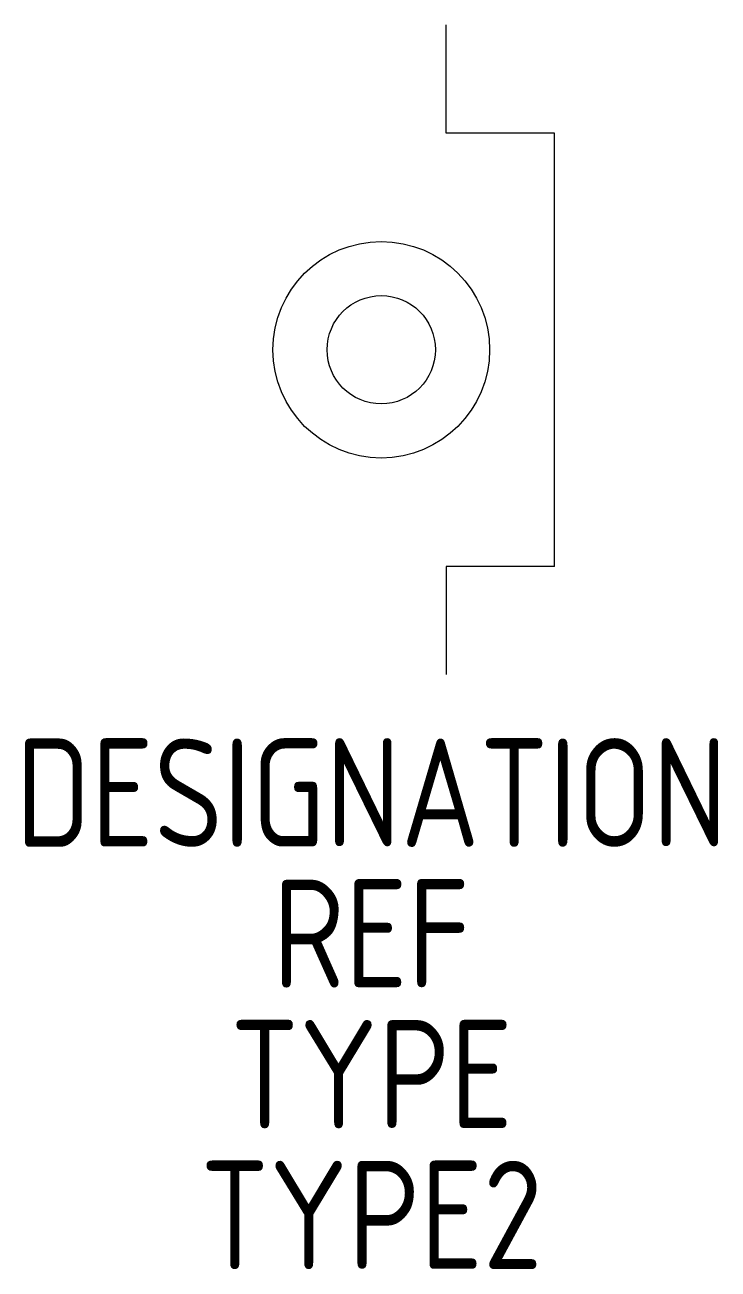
# Model space of a CAD drawing. Header units: millimetres. Extents: x -8.2 to 7.8, y -21.2 to 7.5.
import ezdxf
from ezdxf.enums import TextEntityAlignment as Align

# ---------------------------------------------------------------- set-up
doc = ezdxf.new("R2010")
doc.units = ezdxf.units.MM
for name, color, linetype in [('SYMB_FIL_FIN', 1, 'Continuous'), ('SYMB_TXT_NOM', 3, 'Continuous'), ('SYMBOLE', 3, 'Continuous')]:
    doc.layers.add(name, color=color, linetype=linetype)
doc.styles.add('NET2_5', font='isocp.shx', dxfattribs={"width": 0.9, "height": 2.5})

msp = doc.modelspace()

# ---------------------------------------------------------------- linework, layer by layer
at = {"layer": 'SYMB_FIL_FIN'}
msp.add_circle((0, 0), 1.25, dxfattribs=at)
at = {"layer": 'SYMBOLE'}
for p, q in [((1.5, 5), (1.5, 7.5)), ((4, 5), (1.5, 5)), ((4, -5), (4, 5)), ((1.5, -5), (1.5, -7.5)), ((4, -5), (1.5, -5))]:
    msp.add_line(p, q, dxfattribs=at)
msp.add_circle((0, 0), 2.5, dxfattribs=at)

# ---------------------------------------------------------------- texts
at = {"layer": 'SYMB_TXT_NOM', "style": 'NET2_5', "width": 0.9, "flags": 8}
for tag, text, p in [('DESIGNATION', 'S?', (-0.225, -11.474)), ('REF', '', (-0.225, -14.724)), ('TYPE', '', (-0.225, -17.974)), ('TYPE2', '', (-0.225, -21.224))]:
    msp.add_attdef(tag, text=text, height=2.5, dxfattribs=at).set_placement(p, align=Align.CENTER)

doc.saveas('drawing.dxf')
